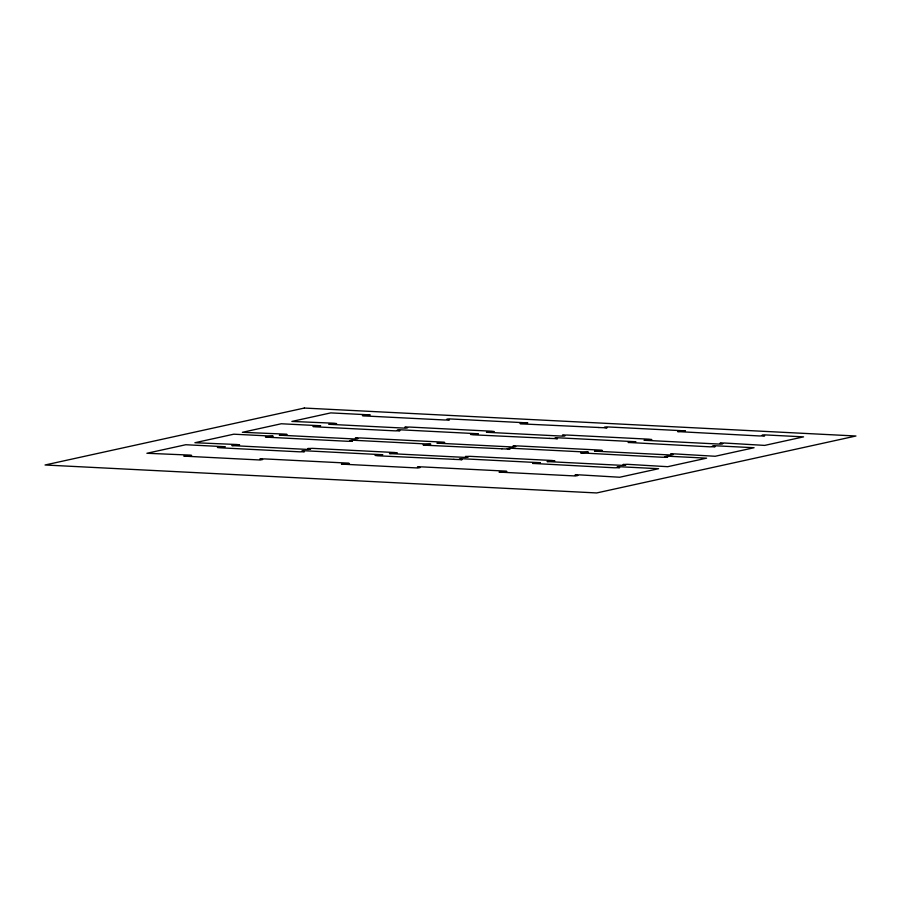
<?xml version="1.0" encoding="UTF-8"?>
<svg xmlns="http://www.w3.org/2000/svg" width="901" height="901" viewBox="0 0 901 901"><rect width="100%" height="100%" fill="white"/><g stroke="black" fill="none" stroke-linecap="round" stroke-linejoin="round"><path stroke-width="1.35" d="M453.834 459.375L462.044 459.668L459.262 459.228L461.594 458.71L540.397 462.709L532.626 463.418L614.572 467.799L619.663 467.653L616.87 467.214L619.201 466.707L658.597 468.7L619.708 477.237L579.264 474.85L574.996 475.052L577.834 475.469L575.491 475.976L499.053 472.101L506.835 471.426L503.986 471.02L421.95 466.876L417.433 467.033L420.226 467.484L417.884 467.991L341.445 464.116L349.228 463.429L346.648 463.046L264.342 458.891L259.792 459.071L262.619 459.487L260.288 460.006L183.849 456.131L191.62 455.444L189.052 455.061L146.886 453.271L185.786 444.734L225.182 446.727L217.411 447.448L219.99 447.797L299.943 451.84L304.448 451.683L301.655 451.243L303.986 450.725L382.79 454.723L375.019 455.377L377.564 455.782L453.935 459.33M501.834 448.833L510.045 449.126L507.274 448.687L509.594 448.169L588.398 452.167L580.638 452.876L662.584 457.257L667.675 457.111L664.87 456.672L667.202 456.165L706.609 458.159L667.709 466.695L627.265 464.308L623.008 464.511L625.835 464.927L623.503 465.434L547.065 461.56L554.836 460.873L551.986 460.479L469.95 456.334L465.434 456.492L468.227 456.942L465.896 457.449L389.457 453.575L397.228 452.888L394.661 452.505L312.343 448.349L307.793 448.529L310.62 448.946L308.288 449.464L231.85 445.59L239.621 444.903L237.053 444.52L194.898 442.729L233.787 434.192L273.183 436.185L265.412 436.895L267.991 437.255L347.944 441.299L352.46 441.141L349.656 440.69L351.987 440.184L430.791 444.182L423.031 444.835L425.576 445.24L501.936 448.788M549.317 438.404L557.528 438.697L554.746 438.258L557.077 437.74L635.881 441.738L628.11 442.447L710.056 446.828L715.146 446.682L712.353 446.243L714.684 445.736L754.081 447.729L715.191 456.266L674.736 453.89L670.524 454.059L673.306 454.498L670.975 455.016L594.536 451.142L602.318 450.455L599.469 450.061L517.433 445.905L512.917 446.074L515.71 446.513L513.367 447.02L436.929 443.146L444.711 442.459L442.132 442.087L359.826 437.92L355.309 438.077L358.102 438.528L355.771 439.035L279.333 435.16L287.104 434.473L284.536 434.091L242.369 432.311L281.27 423.763L320.666 425.768L312.917 426.5L315.474 426.826L395.426 430.869L399.931 430.712L397.138 430.273L399.47 429.754L478.273 433.753L470.502 434.417L473.048 434.811L549.351 438.382M598.816 427.536L607.026 427.829L604.244 427.389L606.576 426.871L685.379 430.869L677.608 431.579L759.566 435.96L764.656 435.814L761.852 435.374L764.183 434.856L803.579 436.861L764.69 445.398L724.246 443.01L720.023 443.191L722.816 443.63L720.485 444.137L644.035 440.262L651.817 439.575L648.968 439.181L566.932 435.037L562.415 435.194L565.209 435.645L562.877 436.152L486.439 432.277L494.21 431.59L491.642 431.207L409.324 427.051L404.808 427.209L407.601 427.648L405.27 428.166L328.831 424.292L336.602 423.605L334.034 423.222L291.879 421.431L330.768 412.895L370.165 414.888L362.393 415.598L364.973 415.958L444.925 420.001L449.441 419.843L446.637 419.393L448.968 418.886L527.772 422.884L519.99 423.583L522.557 423.943L598.917 427.491M304.324 408.052L45.05 464.995L596.676 492.948L855.95 436.005L304.324 408.052"/></g></svg>
